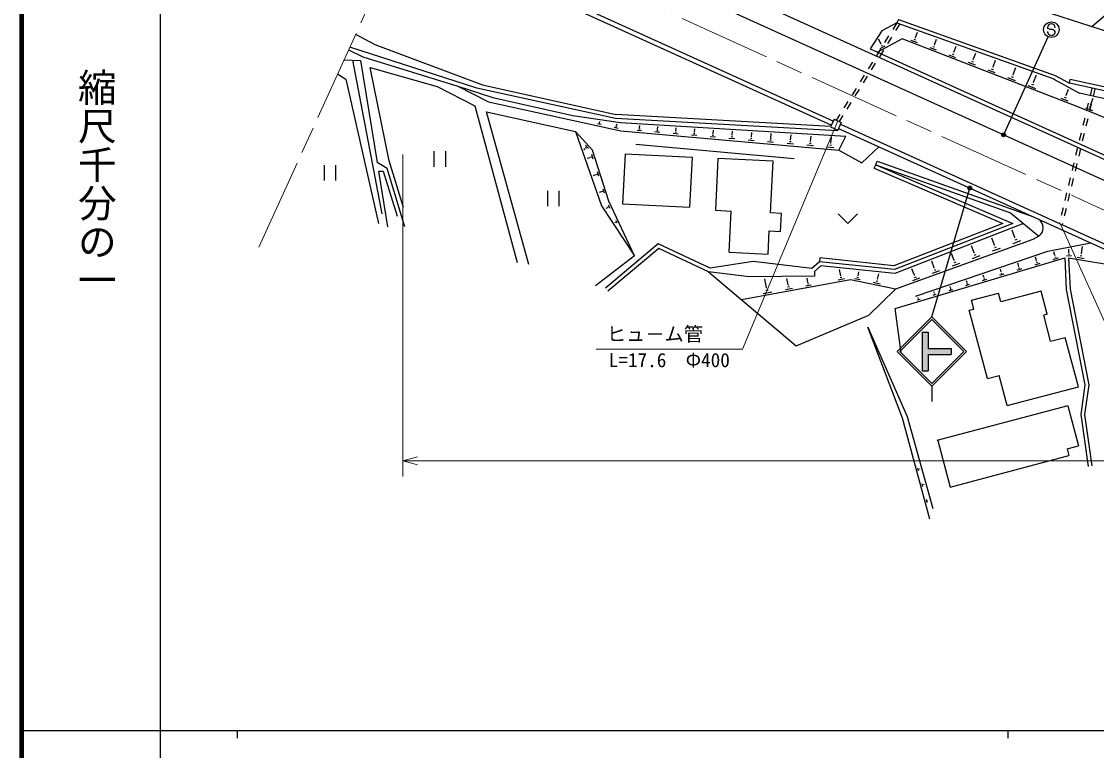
# Model space of a CAD drawing. Units: millimetres, scale not verified. Extents: x 40000 to 680000, y 20000 to 380000.
# Drawn here: x 40000 to 179526, y 202409 to 297062 of the extents above; entities that cross this region are included whole.
import ezdxf
from ezdxf.enums import TextEntityAlignment as Align

# ---------------------------------------------------------------- set-up
doc = ezdxf.new("R2010")
doc.units = ezdxf.units.MM
doc.header["$LTSCALE"] = 1000
doc.header["$PDMODE"] = 32
doc.header["$PDSIZE"] = 500
doc.linetypes.add('CHAIN', pattern=[18.5, 12, -1.5, 3.5, -1.5])
for name, color, linetype, lineweight in [('M-BGD', 7, 'Continuous', 25), ('M-BMK', 2, 'CHAIN', 13), ('M-STR-HTXT', 7, 'Continuous', 13), ('M-STR-STRC', 7, 'Continuous', 25), ('M-TTL', 2, 'Continuous', 140), ('M-TTL-BAND', 7, 'Continuous', 25)]:
    doc.layers.add(name, color=color, linetype=linetype, lineweight=lineweight)
doc.styles.add('@ＭＳ ゴシック', font='')
doc.styles.add('ＭＳ ゴシック', font='')
doc.styles.get('@ＭＳ ゴシック').set_extended_font_data('@MS Gothic')
doc.styles.get('ＭＳ ゴシック').set_extended_font_data('MS Gothic')

msp = doc.modelspace()

# ---------------------------------------------------------------- hatches: boundary and pattern name
at = {"layer": 'M-STR-STRC'}
msp.add_hatch(color=256, dxfattribs=at).paths.add_polyline_path([(156915, 256709), (157665, 256709), (157665, 254584), (160665, 254584), (160665, 253834), (157665, 253834), (157665, 251709), (156915, 251709)])

# ---------------------------------------------------------------- linework, layer by layer
at = {"layer": 'M-BGD'}
for p, q in [((93864, 318512), (185004, 277127)), ((92830, 316235), (183934, 274867)), ((89481, 308860), (145126, 283593)), ((89729, 309406), (145374, 284139)), ((178922, 296393), (194441, 309686)), ((168437, 299775), (187439, 293693)), ((153826, 297329), (153598, 296879)), ((153826, 297329), (174163, 290071)), ((151659, 295838), (150165, 293495)), ((153598, 296879), (151659, 295838)), ((153598, 296879), (153071, 296030)), ((153984, 296742), (153456, 295892)), ((153597, 296880), (153598, 296879)), ((153598, 296879), (173995, 289600)), ((83368, 295397), (85862, 294086)), ((154295, 294829), (151082, 293079)), ((151576, 294130), (151232, 294761)), ((152543, 295180), (152015, 294331)), ((152928, 295043), (152401, 294193)), ((176889, 286062), (154295, 294829)), ((155433, 294655), (156239, 294342)), ((155829, 294780), (156030, 294701)), ((155998, 294992), (156049, 294972)), ((156024, 294982), (156285, 295655)), ((158491, 294048), (158770, 294768)), ((82450, 293376), (84320, 292462)), ((99117, 288403), (82606, 293720)), ((85862, 294086), (99836, 288835)), ((150165, 293495), (193245, 273934)), ((151488, 293481), (150960, 292632)), ((151873, 293344), (151346, 292494)), ((151466, 293572), (152104, 293920)), ((151556, 294119), (151596, 294140)), ((151601, 293894), (151761, 293981)), ((157876, 293707), (158715, 293382)), ((158288, 293837), (158498, 293755)), ((158465, 294058), (158517, 294038)), ((160965, 293111), (161019, 293090)), ((160992, 293101), (161290, 293869)), ((81863, 292083), (83987, 291993)), ((82966, 292036), (86762, 272097)), ((83987, 291993), (86145, 278740)), ((84320, 292462), (96643, 288652)), ((150433, 291782), (149905, 290933)), ((150818, 291645), (150290, 290795)), ((160352, 292746), (161225, 292408)), ((160781, 292881), (160999, 292797)), ((162863, 291772), (163770, 291420)), ((163309, 291912), (163535, 291824)), ((163499, 292152), (163556, 292130)), ((163528, 292141), (163844, 292957)), ((166098, 291167), (166434, 292033)), ((81030, 290248), (82099, 289578)), ((87704, 278964), (85268, 291095)), ((85268, 291095), (93968, 288609)), ((165408, 290785), (166350, 290419)), ((165871, 290930), (166106, 290839)), ((166069, 291179), (166128, 291156)), ((168704, 290180), (169059, 291096)), ((82099, 289578), (86327, 270818)), ((99836, 288835), (117138, 284981)), ((149377, 290083), (148850, 289234)), ((149763, 289946), (149235, 289096)), ((167988, 289784), (168965, 289404)), ((168468, 289935), (168712, 289840)), ((168673, 290192), (168734, 290169)), ((171101, 288925), (171354, 288827)), ((171314, 289192), (171377, 289168)), ((171346, 289180), (171720, 290146)), ((173920, 289634), (177325, 287739)), ((174163, 290071), (176003, 289047)), ((176003, 289047), (176109, 289536)), ((181715, 287817), (176003, 289047)), ((181869, 288295), (176109, 289536)), ((93968, 288609), (98841, 286124)), ((96643, 288652), (101155, 287182)), ((96643, 288652), (100609, 286629)), ((117110, 284482), (99117, 288403)), ((148322, 288384), (147795, 287535)), ((148708, 288247), (148180, 287397)), ((170603, 288769), (171616, 288376)), ((175543, 287498), (175602, 287476)), ((175572, 287487), (175875, 288266)), ((181407, 286861), (177325, 287739)), ((178932, 288416), (178697, 287444)), ((179323, 288332), (179088, 287360)), ((98841, 286124), (104334, 265789)), ((100609, 286629), (117789, 282853)), ((101155, 287182), (111544, 284841)), ((147267, 286685), (146739, 285836)), ((147652, 286548), (147125, 285698)), ((174886, 287107), (175823, 286744)), ((175346, 287252), (175580, 287161)), ((194983, 278788), (176889, 286062)), ((178463, 286472), (178228, 285500)), ((178854, 286388), (178619, 285416)), ((178724, 286227), (178780, 286205)), ((178752, 286216), (179109, 287103)), ((105826, 265491), (100332, 285328)), ((100332, 285328), (111916, 282793)), ((111544, 284841), (117738, 283963)), ((145053, 283433), (117138, 284981)), ((146212, 284986), (145750, 284243)), ((146597, 284849), (146117, 284076)), ((178078, 285853), (178987, 285488)), ((178529, 285989), (178756, 285897)), ((115215, 283675), (114780, 283770)), ((115081, 283841), (114972, 283865)), ((115069, 283981), (115042, 283987)), ((115055, 283984), (115078, 284088)), ((117434, 283187), (116915, 283301)), ((145902, 282885), (117110, 284482)), ((117274, 283386), (117144, 283414)), ((117259, 283552), (117227, 283559)), ((117243, 283556), (117291, 283775)), ((117738, 283963), (146990, 282158)), ((120237, 283243), (120201, 283246)), ((120219, 283245), (120247, 283558)), ((122560, 283058), (122591, 283413)), ((124932, 282869), (124967, 283267)), ((145477, 284367), (145022, 283365)), ((145022, 283365), (145933, 282952)), ((145477, 284367), (146388, 283954)), ((146388, 283954), (145902, 282885)), ((146284, 283726), (180724, 268088)), ((177993, 284528), (177759, 283556)), ((178384, 284444), (178150, 283472)), ((111916, 282793), (115297, 273147)), ((114104, 280356), (111916, 282793)), ((117789, 282853), (146067, 280374)), ((120481, 282868), (119896, 282920)), ((120277, 283063), (120131, 283076)), ((122835, 282662), (122220, 282716)), ((122621, 282867), (122467, 282880)), ((122579, 283056), (122541, 283060)), ((125221, 282453), (124575, 282509)), ((124995, 282668), (124834, 282682)), ((124952, 282867), (124911, 282870)), ((127637, 282241), (126960, 282300)), ((127401, 282466), (127231, 282481)), ((127355, 282675), (127313, 282679)), ((127334, 282677), (127373, 283118)), ((130084, 282026), (129376, 282089)), ((129837, 282262), (129660, 282278)), ((129789, 282481), (129745, 282485)), ((129767, 282483), (129810, 282968)), ((132564, 281809), (131823, 281874)), ((132306, 282056), (132120, 282072)), ((132256, 282284), (132209, 282288)), ((132232, 282286), (132279, 282816)), ((134806, 281846), (134613, 281863)), ((134754, 282085), (134705, 282089)), ((134730, 282087), (134780, 282661)), ((137284, 281883), (137234, 281887)), ((137259, 281885), (137313, 282505)), ((139822, 281680), (139880, 282347)), ((142417, 281473), (142480, 282186)), ((145047, 281263), (145113, 282024)), ((146036, 283180), (180467, 267545)), ((146067, 280374), (146990, 282158)), ((177524, 282584), (177289, 281612)), ((177915, 282500), (177681, 281528)), ((113139, 280535), (112997, 280407)), ((113151, 280522), (113127, 280549)), ((113592, 280552), (113205, 280984)), ((113317, 280597), (113220, 280705)), ((119742, 281153), (140277, 279255)), ((135076, 281589), (134302, 281657)), ((137620, 281366), (136814, 281437)), ((137339, 281634), (137137, 281652)), ((140197, 281140), (139358, 281214)), ((139904, 281419), (139695, 281438)), ((139848, 281678), (139795, 281683)), ((142808, 280911), (141935, 280988)), ((142504, 281202), (142285, 281221)), ((142445, 281471), (142390, 281476)), ((145453, 280679), (144545, 280759)), ((145136, 280981), (144910, 281001)), ((145075, 281261), (145018, 281266)), ((149068, 278697), (151275, 280801)), ((177055, 280640), (176820, 279668)), ((177446, 280556), (177211, 279583)), ((93514, 280213), (93514, 278213)), ((95014, 280213), (95014, 278213)), ((113771, 279371), (113420, 279258)), ((113777, 279353), (113765, 279390)), ((113971, 279355), (113923, 279501)), ((114217, 279192), (114028, 279778)), ((116242, 273744), (114104, 280356)), ((118343, 279878), (118023, 273385)), ((118343, 279878), (127036, 279450)), ((127036, 279450), (126716, 272958)), ((130387, 279285), (130056, 272558)), ((137540, 278933), (130387, 279285)), ((146067, 280374), (149068, 278697)), ((79264, 278406), (79264, 276406)), ((80764, 278406), (80764, 276406)), ((87455, 277995), (86145, 278740)), ((89767, 270388), (87455, 277995)), ((89593, 272924), (87704, 278964)), ((137209, 272206), (137540, 278933)), ((150685, 277999), (150882, 278458)), ((150685, 277999), (167357, 270844)), ((150882, 278458), (151050, 278929)), ((150882, 278458), (168376, 272215)), ((150882, 278458), (168679, 270821)), ((151050, 278929), (171360, 271680)), ((176585, 278696), (176351, 277724)), ((176977, 278611), (176742, 277639)), ((87530, 270413), (86362, 277622)), ((86362, 277622), (86933, 277622)), ((86933, 277622), (88748, 271780)), ((114512, 277136), (114199, 277035)), ((114518, 277119), (114506, 277154)), ((114702, 277120), (114657, 277260)), ((114937, 276965), (114757, 277524)), ((176116, 276751), (175882, 275779)), ((176507, 276667), (176273, 275695)), ((108250, 275070), (108250, 273070)), ((109750, 275070), (109750, 273070)), ((115244, 274928), (114969, 274839)), ((115249, 274911), (115238, 274944)), ((115425, 274913), (115382, 275046)), ((115649, 274765), (115477, 275297)), ((119573, 266634), (116242, 273744)), ((175647, 274807), (175412, 273835)), ((176038, 274723), (175804, 273751)), ((115297, 273147), (119573, 266634)), ((116045, 272873), (115837, 272776)), ((116051, 272859), (116038, 272887)), ((116206, 272880), (116153, 272993)), ((116419, 272775), (116209, 273224)), ((118023, 273385), (126716, 272958)), ((130056, 272558), (132099, 272457)), ((131836, 267121), (132099, 272457)), ((138632, 272136), (137209, 272206)), ((138518, 269813), (138632, 272136)), ((145996, 272095), (147246, 270845)), ((148496, 272095), (147246, 270845)), ((168376, 272215), (172027, 269189)), ((175178, 272863), (174943, 271891)), ((175569, 272779), (175334, 271807)), ((117053, 270936), (117047, 270933)), ((117058, 270926), (117049, 270945)), ((117165, 270940), (117128, 271018)), ((117313, 270867), (117167, 271179)), ((167357, 270844), (153226, 265358)), ((168679, 270821), (153295, 264848)), ((170059, 270820), (153363, 264338)), ((174708, 270919), (174687, 270829)), ((175100, 270835), (175058, 270661)), ((136891, 266873), (137039, 269886)), ((137039, 269886), (138518, 269813)), ((168932, 269012), (168575, 269976)), ((122630, 268178), (115780, 262418)), ((129387, 265033), (122630, 268178)), ((171242, 268755), (153432, 262305)), ((163651, 267028), (163315, 267934)), ((166281, 268016), (165935, 268951)), ((166313, 268028), (166250, 268004)), ((169676, 268585), (168646, 268204)), ((168965, 269024), (168900, 269000)), ((169175, 268751), (168918, 268655)), ((172027, 269189), (171242, 268755)), ((173193, 267258), (178788, 268308)), ((119573, 266634), (114519, 262729)), ((122708, 267590), (116102, 262035)), ((129176, 264580), (122708, 267590)), ((131836, 267121), (136891, 266873)), ((156025, 261398), (173193, 267258)), ((161041, 266048), (160716, 266925)), ((164364, 266618), (163376, 266253)), ((163681, 267039), (163620, 267017)), ((163884, 266777), (163637, 266686)), ((167009, 267598), (166001, 267224)), ((166519, 267760), (166267, 267667)), ((174121, 266700), (173985, 267154)), ((174097, 266467), (174270, 266518)), ((174100, 266694), (174143, 266707)), ((175633, 266630), (176296, 266661)), ((175872, 266840), (176038, 266848)), ((175946, 267043), (175923, 267518)), ((175925, 267042), (175966, 267044)), ((177398, 266669), (177625, 266630)), ((177530, 266927), (177587, 266917)), ((177558, 266922), (177720, 267869)), ((134951, 265887), (129387, 265033)), ((142598, 264993), (134951, 265887)), ((143575, 265862), (142598, 264993)), ((143743, 265341), (142930, 264619)), ((143627, 266359), (143575, 265862)), ((153295, 264848), (143575, 265862)), ((153226, 265358), (143627, 266359)), ((153363, 264338), (143743, 265341)), ((153380, 259780), (175395, 266368)), ((158451, 265075), (158137, 265924)), ((161739, 265647), (160772, 265289)), ((161071, 266059), (161011, 266037)), ((161269, 265802), (161027, 265713)), ((169434, 265256), (169311, 265669)), ((169415, 265250), (169454, 265262)), ((171544, 265476), (172216, 265678)), ((171759, 265981), (171617, 266456)), ((171736, 265754), (171904, 265804)), ((171738, 265974), (171780, 265987)), ((173899, 266181), (174592, 266388)), ((175395, 266368), (175592, 262258)), ((175895, 266392), (183398, 265111)), ((175895, 266392), (176090, 262318)), ((177011, 266455), (177919, 266300)), ((134434, 263890), (129176, 264580)), ((129176, 264580), (140542, 254939)), ((142919, 263984), (134434, 263890)), ((142071, 263191), (141973, 263727)), ((142930, 264619), (142919, 263984)), ((146321, 264053), (146176, 264846)), ((146470, 263822), (146263, 263785)), ((146347, 264058), (146295, 264048)), ((148626, 263797), (148437, 263836)), ((148602, 264039), (148555, 264049)), ((148579, 264044), (148689, 264575)), ((151108, 263600), (151256, 264308)), ((155883, 264110), (155579, 264930)), ((156551, 263726), (155625, 263384)), ((155911, 264121), (155854, 264100)), ((156101, 263875), (155870, 263790)), ((159135, 264683), (158189, 264332)), ((158481, 265086), (158422, 265064)), ((158675, 264835), (158438, 264748)), ((164915, 263848), (164828, 264139)), ((164896, 263664), (165031, 263705)), ((164898, 263842), (164932, 263853)), ((166965, 264106), (167551, 264281)), ((167153, 264545), (167048, 264896)), ((167132, 264348), (167279, 264391)), ((167135, 264540), (167171, 264551)), ((169233, 264785), (169861, 264973)), ((169412, 265044), (169569, 265091)), ((147605, 263517), (133467, 260940)), ((136702, 262483), (136486, 263666)), ((136737, 262489), (136667, 262477)), ((140050, 262394), (139149, 262230)), ((139501, 262852), (139347, 263698)), ((139663, 262603), (139438, 262562)), ((139529, 262857), (139473, 262847)), ((142492, 262840), (141801, 262713)), ((142195, 263000), (142022, 262968)), ((142093, 263195), (142049, 263187)), ((146828, 263630), (145996, 263478)), ((153432, 262305), (147605, 263517)), ((148863, 263511), (148106, 263668)), ((151441, 262975), (150554, 263159)), ((151164, 263310), (150942, 263356)), ((151136, 263594), (151080, 263605)), ((160565, 262492), (160513, 262666)), ((160549, 262337), (160664, 262371)), ((160551, 262488), (160579, 262496)), ((162559, 262788), (163060, 262938)), ((162719, 263163), (162650, 263395)), ((162702, 262994), (162827, 263032)), ((162703, 263159), (162735, 263168)), ((164741, 263441), (165284, 263603)), ((176090, 262318), (178520, 249884)), ((137389, 261909), (136261, 261704)), ((136905, 262170), (136623, 262119)), ((149982, 258948), (153432, 262305)), ((156256, 260902), (156637, 261016)), ((156378, 261187), (156360, 261248)), ((156365, 261059), (156460, 261087)), ((156366, 261184), (156390, 261191)), ((158317, 261518), (158737, 261644)), ((158451, 261833), (158416, 261950)), ((158437, 261692), (158542, 261723)), ((158438, 261829), (158465, 261837)), ((160417, 262147), (160878, 262285)), ((163281, 260873), (166786, 261801)), ((167089, 260655), (166786, 261801)), ((172329, 262042), (167089, 260655)), ((173120, 259058), (172329, 262042)), ((175592, 262258), (178014, 249871)), ((154169, 254037), (153380, 259780)), ((163008, 259579), (163584, 259731)), ((165358, 250701), (163008, 259579)), ((163584, 259731), (163281, 260873)), ((140542, 254939), (149982, 258948)), ((173120, 259058), (172674, 258940)), ((173575, 255537), (172674, 258940)), ((154334, 245549), (149863, 257394)), ((149863, 257394), (154973, 245782)), ((173575, 255537), (175479, 256041)), ((177172, 249648), (175479, 256041)), ((165358, 250701), (166900, 251109)), ((167935, 247202), (166900, 251109)), ((178014, 249871), (177479, 246042)), ((178520, 249884), (177984, 246042)), ((167935, 247202), (177172, 249648)), ((175800, 247146), (158810, 242648)), ((175800, 247146), (177168, 241980)), ((154973, 245782), (158282, 233820)), ((177479, 246042), (178436, 239285)), ((177984, 246042), (178931, 239356)), ((157876, 232427), (154334, 245549)), ((158912, 242674), (160519, 236606)), ((175713, 241595), (177168, 241980)), ((175713, 241595), (175951, 240693)), ((160519, 236606), (175951, 240693)), ((156435, 238726), (156340, 239075)), ((156504, 238885), (156480, 238972)), ((156600, 238946), (156594, 238968)), ((156597, 238957), (156601, 238958)), ((156986, 236682), (156890, 237037)), ((157057, 236844), (157033, 236933)), ((157155, 236906), (157149, 236928)), ((157152, 236917), (157165, 236921)), ((157540, 234631), (157442, 234993)), ((157612, 234796), (157587, 234887)), ((157711, 234859), (157705, 234882)), ((157708, 234871), (157731, 234877))]:
    msp.add_line(p, q, dxfattribs=at)
msp.add_arc((171315, 270280), 1303, 303.12213, 58.79558, dxfattribs=at)
at = {"layer": 'M-BMK'}
for p, q in [((92066, 312738), (181753, 272013)), ((91073, 312365), (70359, 266748))]:
    msp.add_line(p, q, dxfattribs=at)
at = {"layer": 'M-STR-HTXT'}
for p, q in [((133580, 254515), (145932, 284160)), ((89481, 279777), (89481, 238000)), ((183292, 252023), (174861, 270750)), ((114580, 254515), (133580, 254515)), ((91413, 240518), (89481, 240000)), ((89481, 240000), (483909, 240000)), ((89481, 240000), (91413, 239482))]:
    msp.add_line(p, q, dxfattribs=at)
at = {"layer": 'M-STR-STRC'}
for p, q in [((173272, 296143), (173172, 296261)), ((173517, 296004), (173272, 296143)), ((173818, 296002), (173517, 296004)), ((174063, 295890), (173818, 296002)), ((174169, 295754), (174063, 295890)), ((167527, 282481), (173254, 295092)), ((158165, 258709), (163048, 275292)), ((153665, 254209), (158165, 258709)), ((154019, 254210), (158165, 258356)), ((162665, 254209), (158165, 258709)), ((162311, 254209), (158165, 258356)), ((156915, 256709), (156915, 251709)), ((156915, 256709), (157665, 256709)), ((157665, 256709), (157665, 254584)), ((153666, 254209), (158165, 249709)), ((154019, 254210), (158165, 250063)), ((157665, 254584), (160665, 254584)), ((158165, 249709), (162665, 254209)), ((158165, 250063), (162311, 254209)), ((160665, 254584), (160665, 253834)), ((157665, 253834), (160665, 253834)), ((157665, 253834), (157665, 251709)), ((156915, 251709), (157665, 251709)), ((158166, 249709), (158166, 247709))]:
    msp.add_line(p, q, dxfattribs=at)
for centre, radius in [((173667, 296003), 1000), ((167465, 282345), 150), ((167465, 282345), 120), ((167465, 282345), 90), ((167465, 282345), 60), ((167465, 282345), 30), ((163091, 275435), 150), ((163091, 275435), 120), ((163091, 275435), 90), ((163091, 275435), 60), ((163091, 275435), 30)]:
    msp.add_circle(centre, radius, dxfattribs=at)
for centre, start, end in [((173672, 296257), 359.55488, 179.55488), ((173669, 295757), 179.55488, 359.55488)]:
    msp.add_arc(centre, 500, start, end, dxfattribs=at)
for p in [(167465, 282345), (163091, 275435)]:
    msp.add_point(p, dxfattribs=at)
at = {"layer": 'M-TTL'}
msp.add_line((40000, 380000), (40000, 20000), dxfattribs=at)
at = {"layer": 'M-TTL-BAND'}
for p, q in [((58000, 370000), (58000, 20000)), ((40000, 205000), (579000, 205000)), ((68000, 205000), (68000, 204000)), ((168000, 205000), (168000, 204000))]:
    msp.add_line(p, q, dxfattribs=at)

# ---------------------------------------------------------------- texts
at = {"layer": 'M-STR-HTXT', "style": 'ＭＳ ゴシック'}
msp.add_text('ヒュ－ム管', height=1833, dxfattribs=at).set_placement((115955, 255015), align=Align.BOTTOM_LEFT)
msp.add_text('L=17.6\u3000Φ400', height=1833, dxfattribs=at).set_placement((124080, 254015), align=Align.TOP_CENTER)
at = {"layer": 'M-TTL-BAND', "style": '@ＭＳ ゴシック'}
msp.add_text('縮尺千分の一', height=3666, rotation=270, dxfattribs=at).set_placement((49777, 261030), align=Align.MIDDLE_RIGHT)

doc.saveas('drawing.dxf')
